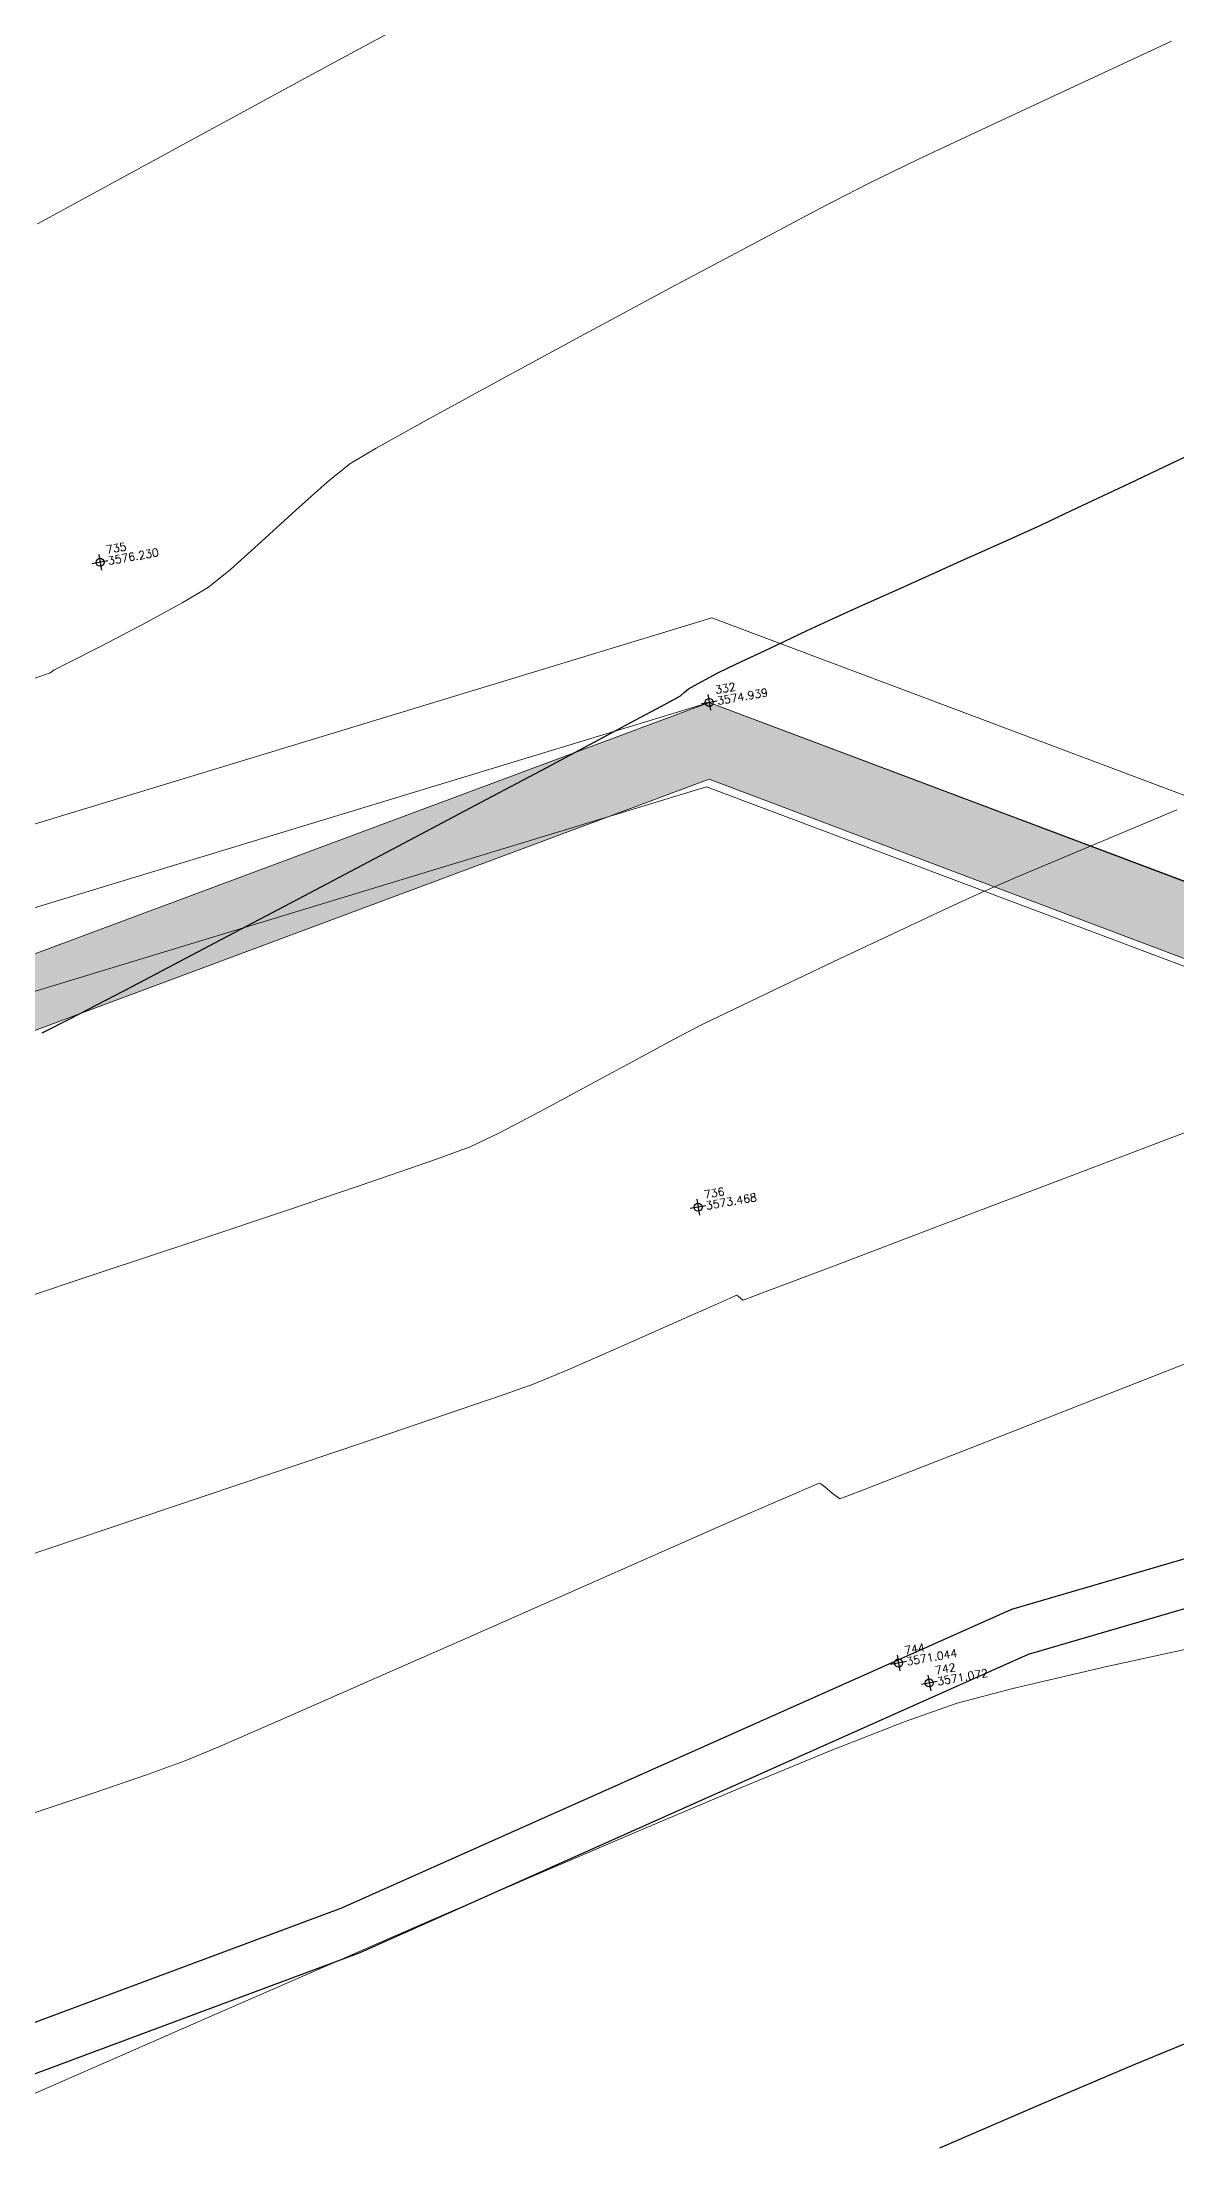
# Model space of a CAD drawing. Header units: millimetres. Extents: x 736950 to 740938, y 8500595 to 8502163.
# Drawn here: x 738120.01 to 738134.2, y 8501359.87 to 8501386.19 of the extents above; entities that cross this region are included whole.
import ezdxf

# ---------------------------------------------------------------- set-up
doc = ezdxf.new("R2010")
doc.units = ezdxf.units.MM
for name, color, linetype, lineweight in [('camino', 22, 'Continuous', 5), ('CAMINO ACTUAL', 1, 'Continuous', 13), ('CONT-MJR', 80, 'Continuous', 30), ('CONT-MNR', 96, 'Continuous', 15), ('COTAS', 40, 'Continuous', 5), ('pista', 251, 'Continuous', 5)]:
    doc.layers.add(name, color=color, linetype=linetype, lineweight=lineweight)
doc.layers.add('CANAL', color=130, linetype='Continuous')
doc.styles.add('5mm', font='arial.ttf', dxfattribs={"height": 3})
doc.styles.add('COTAS', font='arial.ttf')
doc.dimstyles.new('Copy of GenDist', dxfattribs={"dimtxt": 2, "dimasz": 2, "dimexe": 0.18, "dimexo": 0.0625, "dimgap": 1, "dimtad": 2, "dimdec": 3, "dimzin": 1, "dimdsep": 46, "dimtxsty": 'COTAS', "dimcen": 0.09, "dimadec": 3, "dimazin": 0, "dimtfac": 1, "dimtdec": 3, "dimtofl": 0, "dimtmove": 0, "dimatfit": 3, "dimfxl": 1, "dimtolj": 1, "dimtzin": 0, "dimarcsym": 0})

# ---------------------------------------------------------------- blocks, each defined once
blk = doc.blocks.new('*D166')
at = {"layer": 'COTAS', "color": 0, "lineweight": -2, "transparency": 16777216}
for p, q in [((738158.5585231122, 8501412.1130792), (738158.7924768808, 8501411.226644795)), ((738156.8127603072, 8501410.890308227), (738044.4536228252, 8501381.235724028)), ((738042.3318203439, 8501381.437740989), (738042.5657741125, 8501380.551306585))]:
    blk.add_line(p, q, dxfattribs=at)
at = {"layer": 'COTAS', "color": 0, "transparency": 16777216}
for points in [[(738156.727697473, 8501411.212605335), (738156.8978231417, 8501410.56801112), (738158.7465429504, 8501411.400685234)], [(738044.368559991, 8501381.558021136), (738044.5386856596, 8501380.913426923), (738042.519840182, 8501380.725347023)]]:
    blk.add_solid(points, dxfattribs=at)
at = {"layer": 'Defpoints', "color": 0, "transparency": 16777216}
for p in [(738158.5425738308, 8501412.173509907), (738042.3158710625, 8501381.498171696), (738042.519840182, 8501380.725347023)]:
    blk.add_point(p, dxfattribs=at)
at = {"layer": 'COTAS', "color": 0, "transparency": 16777216, "insert": (738101.1489647822, 8501394.108787626), "char_height": 2, "attachment_point": 5, "rotation": 14.78475513061474, "style": 'COTAS'}
blk.add_mtext('\\A1;120.207', dxfattribs=at)

msp = doc.modelspace()

# ---------------------------------------------------------------- hatches: boundary and pattern name
at = {"layer": 'pista'}
h = msp.add_hatch(dxfattribs=at)
h.set_pattern_fill('HONEY', color=256, scale=3, angle=9.94991650582834, style=0)
h.set_pattern_definition([(9.94991650582834, (1479841.21072825, -18.49207214638591), (0.4979252195647159, 0.4170677100899267), [0.375, -0.75]), (129.9499165058283, (1479841.21072825, -18.49207214638591), (-0.6101538418184378, 0.222682034283025), [0.3749999999999999, -0.7499999999999998]), (69.94991650582834, (1479841.21072825, -18.49207214638591), (-0.112228622253722, 0.6397497443729518), [-0.75, 0.375])])
h.paths.add_polyline_path([(737744.7999806425, 8501250.923935566), (737743.4751223363, 8501250.754223157), (737756.465848178, 8501242.026572531), (737763.5739612179, 8501242.006896213), (737770.002546867, 8501243.455222024), (737769.8468594846, 8501244.342704736), (737763.4750639071, 8501242.907173423), (737756.7405500773, 8501242.925815564)])
h.paths.add_polyline_path([(737794.2809870465, 8501256.017245878), (737809.7820272583, 8501263.709828075), (737823.391616501, 8501273.483615467), (737837.0791595323, 8501280.557800073), (737851.5530432165, 8501285.77819753), (737870.8510758049, 8501293.050216693, -0.9976846880626209), (737871.0089264096, 8501292.63424804), (737865.2748787645, 8501289.581801567, 0.7845063948290762), (737866.1540430214, 8501286.121818589), (737883.2588851704, 8501291.348365877), (737897.4188924351, 8501296.516943583), (737903.2981396064, 8501301.44146652, -0.5512150924587264), (737904.1219025984, 8501301.177325813), (737906.855912117, 8501297.98174819, 0.5618964424650519), (737910.2738656431, 8501298.536066804), (737914.22079628, 8501308.558674501), (737925.6412323939, 8501300.72656757, 0.340189525830376), (737928.7023693406, 8501300.894137181), (737936.9171069289, 8501306.117412793, -0.358727273887905), (737938.1716059428, 8501305.962964654), (737943.1732157968, 8501301.051021611, 0.3417074120720416), (737946.0555081918, 8501300.709858142), (737955.8779356404, 8501307.072689936), (737971.8320576148, 8501314.464803053), (737988.5677626224, 8501323.411181662), (738023.1375471824, 8501336.282937778), (738044.4246208373, 8501357.728329657), (738061.4456776979, 8501362.208386911), (738078.9085143938, 8501363.070318012), (738112.0997810266, 8501372.051506756), (738118.6561313582, 8501373.365123207), (738128.3493353954, 8501376.976906104), (738155.2251721952, 8501366.826195797), (738176.6167526407, 8501363.543890122), (738193.8053773039, 8501353.328603027), (738204.7313956148, 8501340.877429372), (738207.705198212, 8501335.751671141), (738214.35685511, 8501331.742925933), (738229.9282901662, 8501313.374534177), (738233.5603594936, 8501308.186787868), (738234.53883727, 8501308.358438132), (738230.6417003467, 8501313.924784988), (738214.9478837823, 8501332.43754055), (738208.3676942562, 8501336.403214611), (738205.4657963786, 8501341.405035153), (738194.387784551, 8501354.029418997), (738176.9261677533, 8501364.406946706), (738155.4549153853, 8501367.70147717), (738128.3514754312, 8501377.93815071), (738118.4090486554, 8501374.233504975), (738111.8936108743, 8501372.928085677), (738078.7671659255, 8501363.964436961), (738061.3074614278, 8501363.102660457), (738043.958527311, 8501358.536303693), (738022.6381405202, 8501337.057350922), (737988.196920163, 8501324.233464561), (737971.4304040315, 8501315.270615296), (737955.4419368334, 8501307.862588815), (737945.5806043665, 8501301.47455489, -0.3391433520832071), (737943.8038299843, 8501301.693147572), (737938.8116631231, 8501306.59581691, 0.3560082385246841), (737936.4342009705, 8501306.876887502), (737928.158540546, 8501301.61487459, -0.3502196171718997), (737926.1502499409, 8501301.468794718), (737914.5128481541, 8501309.44969617, 0.4302069892023044), (737913.4330382891, 8501309.014522241), (737909.4507249827, 8501298.90206584, -0.5704007069138802), (737907.5397775185, 8501298.566836312), (737904.9064502402, 8501301.644734057, 0.4931454261128044), (737902.7202336333, 8501302.131411942), (737896.9620044216, 8501297.308254998), (737882.9728831241, 8501292.20205278), (737866.0373022418, 8501287.027224885, -0.7384715771871906), (737865.6977918843, 8501288.787355538), (737871.5108758068, 8501291.881875956, 0.9119586051647783), (737870.5337161538, 8501293.892406015), (737851.2416702455, 8501286.62264278), (737836.7183275839, 8501281.384406622), (737822.9200107896, 8501274.252970394), (737809.3164408724, 8501264.483505804), (737793.8201376351, 8501256.79327439), (737778.9884914039, 8501246.402265295), (737769.846859484, 8501244.34270474), (737770.0025468671, 8501243.455222024), (737779.3594973255, 8501245.563292695)])
h.paths.add_polyline_path([(738260.5182952256, 8501271.251537092), (738234.538837269, 8501308.358438132), (738233.56035949, 8501308.186787868), (738259.6897886079, 8501270.86568047), (738269.3749442189, 8501234.589470252), (738274.5057655985, 8501215.583008338), (738279.7983711922, 8501189.602392923), (738280.7089290785, 8501189.641305126), (738275.382018582, 8501215.790318219), (738270.2441657205, 8501234.822827347)])

# ---------------------------------------------------------------- linework, layer by layer
at = {"linetype": 'Continuous', "extrusion": (-0.172787269436437, 0.9849591664230046, 0)}
for points, elevation in [([(-2195949.070162655, 0), (-2195948.870162655, 0)], 8245973.985062787), ([(-2195956.266162654, 0), (-2195956.066162654, 0)], 8245970.945062785), ([(-2195955.038162654, 0), (-2195954.838162655, 0)], 8245964.755062786), ([(-2195956.521162654, 0), (-2195956.321162655, 0)], 8245958.711062787), ([(-2195956.857162654, 0), (-2195956.657162654, 0)], 8245958.399062788)]:
    msp.add_lwpolyline(points, dxfattribs=dict(at, elevation=elevation))
at = {"linetype": 'Continuous', "extrusion": (0.9849591664230046, 0.172787269436437, 0)}
for points, elevation in [([(8245974.085062786, 0), (8245973.885062789, 0)], 2195948.970162654), ([(8245971.045062785, 0), (8245970.845062788, 0)], 2195956.166162655), ([(8245964.855062786, 0), (8245964.655062788, 0)], 2195954.938162655), ([(8245958.81106279, 0), (8245958.61106279, 0)], 2195956.421162654), ([(8245958.499062789, 0), (8245958.299062788, 0)], 2195956.757162655)]:
    msp.add_lwpolyline(points, dxfattribs=dict(at, elevation=elevation))
at = {"linetype": 'Continuous'}
for centre in [(738120.7384359697, 8501379.689049385), (738128.3514754305, 8501377.93815071), (738128.2114987719, 8501371.629070703), (738130.7165194722, 8501365.932221022), (738131.10137538, 8501365.682970285)]:
    msp.add_circle(centre, 0.05, dxfattribs=at)
at = {"layer": 'camino'}
for p, q in [((738111.6173342471, 8501373.889290811), (738128.3853597563, 8501378.993774325)), ((738128.3853597563, 8501378.993774325), (738150.9221491993, 8501370.51908273)), ((738111.8936108851, 8501372.92808568), (738128.3514754305, 8501377.93815071)), ((738128.3514754305, 8501377.93815071), (738150.5548282552, 8501369.58884399)), ((738112.169887523, 8501371.966880547), (738128.3175911048, 8501376.882527094)), ((738128.3175911048, 8501376.882527094), (738150.1875073112, 8501368.658605248))]:
    msp.add_line(p, q, dxfattribs=at)
at = {"layer": 'CAMINO ACTUAL'}
for points in [[(737988.1969201654, 8501324.23346456), (738022.638140521, 8501337.057350922), (738043.9585273108, 8501358.536303693), (738061.3074614247, 8501363.102660459), (738078.7671659256, 8501363.964436961), (738111.8936108851, 8501372.92808568), (738118.4090486645, 8501374.233504977), (738128.3514754305, 8501377.93815071), (738155.454915393, 8501367.70147717), (738176.9261677564, 8501364.406946704), (738194.3877845515, 8501354.029418996), (738205.4657963796, 8501341.405035151), (738208.3676942562, 8501336.40321461), (738214.9478837845, 8501332.437540548), (738230.6417003514, 8501313.924784983), (738260.5182952263, 8501271.25153709), (738270.2441656903, 8501234.822827455), (738275.3820185816, 8501215.79031822), (738280.7089290787, 8501189.641305126)], [(737988.5677626258, 8501323.411181664), (738023.1375471818, 8501336.282937778), (738044.4246208366, 8501357.728329655), (738061.4456777014, 8501362.208386911), (738078.9085143864, 8501363.070318013), (738112.0997810143, 8501372.051506754), (738118.6561313678, 8501373.365123209), (738128.349335396, 8501376.976906104), (738155.2251721928, 8501366.826195799), (738176.6167526424, 8501363.54389012), (738193.8053773035, 8501353.328603027), (738204.7313956139, 8501340.877429372), (738207.7051982115, 8501335.751671143), (738214.356855111, 8501331.742925936), (738229.9282901693, 8501313.374534167), (738259.6897886079, 8501270.86568047), (738269.3749442361, 8501234.589470183), (738274.5057655985, 8501215.583008338), (738279.7983711922, 8501189.602392923)]]:
    msp.add_lwpolyline(points, dxfattribs=at)
at = {"layer": 'CANAL'}
for points in [[(738080.0248225427, 8501348.077104645), (738086.059238925, 8501349.369743776), (738097.7089563392, 8501353.1629667), (738123.7599473448, 8501362.87039997), (738132.1319045428, 8501366.606734447), (738137.9766328163, 8501368.313012784), (738143.6323935575, 8501370.60172867), (738156.3902825043, 8501376.652236473), (738174.1355983466, 8501385.213096116)], [(738080.1504981567, 8501347.490414234), (738086.2153788689, 8501348.789579162), (738097.9066786261, 8501352.596341565), (738123.9871904387, 8501362.314775232), (738132.3391927786, 8501366.042204024), (738138.1737368816, 8501367.745509248), (738143.8736869927, 8501370.052107241), (738156.6491904286, 8501376.110968823), (738174.396303432, 8501384.672695471)]]:
    msp.add_lwpolyline(points, dxfattribs=at)
at = {"layer": 'CONT-MJR'}
for points, elevation in [([(738133.6067218314, 8501380.679123264), (738134.5611350107, 8501381.130643222)], 3575), ([(738132.8778807148, 8501380.334915737), (738133.6067218314, 8501380.679123264)], 3575), ([(738131.4552985926, 8501379.685583046), (738132.0720123308, 8501379.963042995)], 3575), ([(738130.7898737924, 8501379.38703768), (738131.4552985926, 8501379.685583046)], 3575), ([(738130.22204369, 8501379.132179031), (738130.7898737924, 8501379.38703768)], 3575), ([(738129.8981140463, 8501378.985779226), (738130.22204369, 8501379.132179031)], 3575), ([(738128.6821773027, 8501378.414300647), (738129.1114723997, 8501378.617055895)], 3575), ([(738128.2574517473, 8501378.199732222), (738128.465998609, 8501378.311115935)], 3575), ([(738127.9917577826, 8501378.020881025), (738128.0425362043, 8501378.06526792)], 3575), ([(738128.0933096117, 8501378.109664124), (738128.2574517473, 8501378.199732222)], 3575), ([(738127.4167521886, 8501377.711309524), (738127.8151604746, 8501377.925395703)], 3575), ([(738126.9757704799, 8501377.4748283), (738127.4167521886, 8501377.711309524)], 3575), ([(738124.5350964451, 8501376.179688666), (738125.5712178729, 8501376.72856445)], 3575), ([(738123.3589658468, 8501375.557510018), (738124.5350964451, 8501376.179688666)], 3575), ([(738120.3704698165, 8501373.986780826), (738121.1386574539, 8501374.387493702)], 3575), ([(738120.0142533228, 8501373.807014663), (738120.3704698165, 8501373.986780826)], 3575), ([(738132.4873331265, 8501360.413955899), (738133.6827421538, 8501360.921513285)], 3570)]:
    msp.add_lwpolyline(points, dxfattribs=dict(at, elevation=elevation))
at = {"layer": 'CONT-MJR', "extrusion": (0.4136633521498241, -0.9104299155279173, 0), "elevation": -7434572.454386047}
msp.add_lwpolyline([(4188726.853382346, 3575.000000000002), (4188727.316566725, 3575.000000000002)], dxfattribs=at)
at = {"layer": 'CONT-MJR', "extrusion": (0.4248008415236084, -0.9052868302592468, 0), "elevation": -7382628.1885442}
msp.add_lwpolyline([(4279615.069346872, 3575.000000000012), (4279615.493711231, 3575.000000000012)], dxfattribs=at)
at = {"layer": 'CONT-MJR', "extrusion": (0.4255129730696949, -0.9049523245726203, 0), "elevation": -7379258.828844787}
msp.add_lwpolyline([(4285418.545796257, 3575), (4285419.059179171, 3575)], dxfattribs=at)
at = {"layer": 'CONT-MJR', "extrusion": (0.4228394882273024, -0.9062045945567001, 0), "elevation": -7391878.228617107}
msp.add_lwpolyline([(4263615.089235471, 3575.000000000013), (4263615.444623852, 3575.000000000013)], dxfattribs=at)
at = {"layer": 'CONT-MJR', "extrusion": (0.4307585472921277, -0.9024672148808377, 0), "elevation": -7354260.061352631}
msp.add_lwpolyline([(4328178.112211133, 3575.000000000006), (4328178.351753012, 3575.000000000006)], dxfattribs=at)
at = {"layer": 'CONT-MJR', "extrusion": (0.4756223382018142, -0.8796495844388487, 0), "elevation": -7127163.481893511}
msp.add_lwpolyline([(4692739.07268266, 3575.000000000003), (4692739.27344136, 3575.000000000003)], dxfattribs=at)
at = {"layer": 'CONT-MJR', "extrusion": (0.6582482155794154, -0.7528009608698142, 0), "elevation": -5913974.109382669}
msp.add_lwpolyline([(6151680.441094802, 3575), (6151680.508540792, 3575)], dxfattribs=at)
at = {"layer": 'CONT-MJR', "extrusion": (0.4688184366810282, -0.8832945564351433, 0), "elevation": -7163172.909847134}
msp.add_lwpolyline([(4637585.304655112, 3575.000000000004), (4637585.691975344, 3575.000000000004)], dxfattribs=at)
at = {"layer": 'CONT-MJR', "extrusion": (0.4714177626384211, -0.8819100254952232, 0), "elevation": -7149483.858109558}
msp.add_lwpolyline([(4658661.583482217, 3575), (4658661.928548682, 3575)], dxfattribs=at)
at = {"layer": 'CONT-MJR', "extrusion": (0.4684832415340805, -0.8834723834969154, 0), "elevation": -7164932.101126703}
msp.add_lwpolyline([(4634866.085024147, 3575.000000000006), (4634866.94313493, 3575.000000000006)], dxfattribs=at)
at = {"layer": 'CONT-MJR', "extrusion": (0.4668293810762312, -0.8843474028706043, 0), "elevation": -7173591.724287686}
msp.add_lwpolyline([(4621448.033089259, 3575.000000000002), (4621449.365308573, 3575.000000000002)], dxfattribs=at)
at = {"layer": 'CONT-MJR', "extrusion": (0.4654737370586494, -0.8850616928263563, 0), "elevation": -7180664.801932935}
msp.add_lwpolyline([(4610449.250772464, 3575), (4610450.428276484, 3575)], dxfattribs=at)
at = {"layer": 'CONT-MJR', "extrusion": (0.3821338560790245, -0.9241069830047683, 0), "elevation": -7574101.122126212}
msp.add_lwpolyline([(3930772.321470453, 3570.000000000004), (3930773.483419555, 3570.000000000004)], dxfattribs=at)
at = {"layer": 'CONT-MJR', "extrusion": (0.3962234774648729, -0.918154102482608, 0), "elevation": -7513093.519795925}
msp.add_lwpolyline([(4046156.590453681, 3570), (4046157.95782042, 3570)], dxfattribs=at)
at = {"layer": 'CONT-MNR', "extrusion": (0.4758626070493444, -0.8795196298049303, 0), "elevation": -7125890.359661913}
msp.add_lwpolyline([(4694685.55790307, 3577.000000000006), (4694687.365297302, 3577.000000000006)], dxfattribs=at)
at = {"layer": 'CONT-MNR', "extrusion": (0.4204404558882298, -0.9073201326172022, 0), "elevation": -7403137.406817202}
msp.add_lwpolyline([(4244049.373239727, 3576), (4244050.647434594, 3576)], dxfattribs=at)
at = {"layer": 'CONT-MNR', "extrusion": (0.4766847861174774, -0.8790742941777647, 0), "elevation": -7121497.520142988}
msp.add_lwpolyline([(4701344.884244724, 3577.000000000009), (4701346.506704612, 3577.000000000009)], dxfattribs=at)
at = {"layer": 'CONT-MNR'}
for points, elevation in [([(738131.8808882567, 8501385.158450505), (738132.9738363898, 8501385.667033827)], 3576), ([(738120.7520725726, 8501384.354548948), (738121.9135781713, 8501384.986619081)], 3577), ([(738126.7919624042, 8501382.540648239), (738127.8689599194, 8501383.119625978)], 3576), ([(738125.7537515395, 8501381.97825559), (738126.7919624042, 8501382.540648239)], 3576), ([(738124.8532518176, 8501381.485525109), (738125.7537515395, 8501381.97825559)], 3576), ([(738124.1893877302, 8501381.115533872), (738124.8532518176, 8501381.485525109)], 3576), ([(738123.8610837689, 8501380.921358958), (738124.1893877302, 8501381.115533872)], 3576), ([(738121.7717289607, 8501379.184729483), (738122.0947481305, 8501379.377115477)], 3576), ([(738120.7515660712, 8501378.641895587), (738121.2775125821, 8501378.917080369)], 3576), ([(738120.3333565056, 8501378.426902575), (738120.7515660712, 8501378.641895587)], 3576), ([(738120.1623509622, 8501378.339828786), (738120.3333565056, 8501378.426902575)], 3576), ([(738132.2136721989, 8501375.7606654), (738133.0430134627, 8501376.111642493)], 3574), ([(738131.8010637965, 8501375.58330042), (738132.2136721989, 8501375.7606654)], 3574), ([(738128.2621225544, 8501373.910804644), (738128.6608363162, 8501374.105102576)], 3574), ([(738127.903899093, 8501373.723527696), (738128.2621225544, 8501373.910804644)], 3574), ([(738126.8182134498, 8501373.136503723), (738127.3981883355, 8501373.450747665)], 3574), ([(738125.728363963, 8501372.559780825), (738126.2371976032, 8501372.824835049)], 3574), ([(738132.8414969726, 8501372.008086897), (738134.6835475194, 8501372.706827039)], 3573), ([(738124.9408484652, 8501372.228328511), (738125.3649356959, 8501372.385380233)], 3574), ([(738131.2233160251, 8501371.394484963), (738132.8414969726, 8501372.008086897)], 3573), ([(738128.3858869883, 8501370.39186057), (738128.610627978, 8501370.492040753)], 3573), ([(738128.610627978, 8501370.492040753), (738128.684903655, 8501370.524886128)], 3573), ([(738128.684903655, 8501370.524886128), (738128.6951413719, 8501370.529183907)], 3573), ([(738128.6951413719, 8501370.529183907), (738128.6984204808, 8501370.527342562)], 3573), ([(738128.6984204808, 8501370.527342562), (738128.7137766099, 8501370.515773546)], 3573), ([(738128.7137766099, 8501370.515773546), (738128.7468147738, 8501370.489442766)], 3573), ([(738128.7468147738, 8501370.489442766), (738128.7759654763, 8501370.467645438)], 3573), ([(738128.7759654763, 8501370.467645438), (738129.0841528075, 8501370.583950529)], 3573), ([(738126.1645670092, 8501369.421245188), (738126.6027987548, 8501369.604542153)], 3573), ([(738125.7904056167, 8501369.288857106), (738126.1645670092, 8501369.421245188)], 3573), ([(738124.0301636438, 8501368.689840313), (738125.0434972974, 8501369.033296447)], 3573), ([(738122.8567262476, 8501368.293765817), (738124.0301636438, 8501368.689840313)], 3573), ([(738128.7790774988, 8501367.770144522), (738129.3573862573, 8501368.022819197)], 3572), ([(738129.62702097, 8501368.138655642), (738129.7149183445, 8501368.174625019)], 3572), ([(738129.7149183445, 8501368.174625019), (738129.7285657531, 8501368.178998396)], 3572), ([(738129.7949102231, 8501368.136142187), (738129.8859565455, 8501368.055250373)], 3572), ([(738129.982090939, 8501367.985967467), (738130.2245239445, 8501368.075858256)], 3572), ([(738120.4548265995, 8501367.48487015), (738121.6295067023, 8501367.880350059)], 3573), ([(738127.786861875, 8501367.33348288), (738128.7790774988, 8501367.770144522)], 3572), ([(738126.6020845956, 8501366.810600054), (738127.786861875, 8501367.33348288)], 3572), ([(738132.1434574907, 8501365.615109436), (738133.319108731, 8501365.88758499)], 3571), ([(738130.7996728298, 8501365.20142259), (738131.4500470071, 8501365.431960577)], 3571), ([(738129.8839162875, 8501364.8416011), (738130.7996728298, 8501365.20142259)], 3571), ([(738121.7907810977, 8501364.703669202), (738122.2236490553, 8501364.885886064)], 3572), ([(738120.6504797981, 8501364.30472578), (738121.3306296242, 8501364.53757833)], 3572), ([(738119.8771289368, 8501364.045274213), (738120.6504797981, 8501364.30472578)], 3572), ([(738124.7527666088, 8501362.66441044), (738126.1372025415, 8501363.263900768)], 3571), ([(738123.399373345, 8501362.074369205), (738124.7527666088, 8501362.66441044)], 3571), ([(738120.118299636, 8501360.638405249), (738121.0228548517, 8501361.033620091)], 3571), ([(738119.481927116, 8501360.36362558), (738120.118299636, 8501360.638405249)], 3571)]:
    msp.add_lwpolyline(points, dxfattribs=dict(at, elevation=elevation))
at = {"layer": 'CONT-MNR', "extrusion": (0.4259447985958783, -0.90474915227875, 0), "elevation": -7377217.579961097}
msp.add_lwpolyline([(4288943.971219751, 3576), (4288944.98260576, 3576)], dxfattribs=at)
at = {"layer": 'CONT-MNR', "extrusion": (0.43695474145567, -0.8994834928554325, 0), "elevation": -7324325.403601759}
msp.add_lwpolyline([(4378656.293060476, 3576.000000000012), (4378656.985024443, 3576.000000000012)], dxfattribs=at)
at = {"layer": 'CONT-MNR', "extrusion": (-0.4807536277846319, 0.8768557175339144, 0), "elevation": 7099633.248937613}
msp.add_lwpolyline([(-4734295.864258871, 3577.000000000013), (-4734296.771326192, 3577.000000000013)], dxfattribs=at)
at = {"layer": 'CONT-MNR', "extrusion": (0.4594506339793663, -0.8882033072084109, 0), "elevation": -7211823.30815347}
msp.add_lwpolyline([(4561575.600781383, 3576.000000000012), (4561576.276089064, 3576.000000000012)], dxfattribs=at)
at = {"layer": 'CONT-MNR', "extrusion": (0.4669120611948233, -0.8843037527404266, 0), "elevation": -7173164.196386083}
msp.add_lwpolyline([(4622128.712420957, 3576), (4622129.682446629, 3576)], dxfattribs=at)
at = {"layer": 'CONT-MNR', "extrusion": (0.4706967134790381, -0.8822950775789425, 0), "elevation": -7153294.117011996}
msp.add_lwpolyline([(4652819.67984129, 3576), (4652820.832357839, 3576)], dxfattribs=at)
at = {"layer": 'CONT-MNR', "extrusion": (0.6299293750608351, -0.776652420607485, 0), "elevation": -6137652.168549736}
msp.add_lwpolyline([(5928534.889001548, 3576), (5928535.254364607, 3576)], dxfattribs=at)
at = {"layer": 'CONT-MNR', "extrusion": (0.6669328569847998, -0.7451178190555455, 0), "elevation": -5842251.373360054}
msp.add_lwpolyline([(6219838.615021965, 3576), (6219839.142830339, 3576)], dxfattribs=at)
at = {"layer": 'CONT-MNR', "extrusion": (0.67478444546511, -0.7380148725861453, 0), "elevation": -5776071.084405869}
msp.add_lwpolyline([(6281344.525517082, 3576.000000000013), (6281345.105495826, 3576.000000000013)], dxfattribs=at)
at = {"layer": 'CONT-MNR', "extrusion": (0.6678809819869588, -0.7442680927596828, 0), "elevation": -5834327.688487071}
msp.add_lwpolyline([(6227270.682296508, 3576.00000000001), (6227271.203641763, 3576.00000000001)], dxfattribs=at)
at = {"layer": 'CONT-MNR', "extrusion": (0.6314657676187071, -0.7754037556819782, 0), "elevation": -6125902.662336206}
msp.add_lwpolyline([(5940672.698607622, 3576.000000000004), (5940673.050995044, 3576.000000000004)], dxfattribs=at)
at = {"layer": 'CONT-MNR', "extrusion": (0.4762124058373619, -0.879330281820541, 0), "elevation": -7124017.40965548}
msp.add_lwpolyline([(4697514.498010748, 3576.000000000013), (4697515.060048005, 3576.000000000013)], dxfattribs=at)
at = {"layer": 'CONT-MNR', "extrusion": (0.3337410938260431, -0.942664777262732, 0), "elevation": -7767608.875580941}
msp.add_lwpolyline([(3533058.903347211, 3576.000000000006), (3533059.128522838, 3576.000000000006)], dxfattribs=at)
at = {"layer": 'CONT-MNR', "extrusion": (-0.540882883547402, 0.841097917180543, 0), "elevation": 6751255.052976917}
msp.add_lwpolyline([(-5219081.304146934, 3576.000000000003), (-5219081.36175638, 3576.000000000003)], dxfattribs=at)
at = {"layer": 'CONT-MNR', "extrusion": (0.3884729942285929, -0.9214601091501854, 0), "elevation": -7546934.20640237}
msp.add_lwpolyline([(3982715.187535735, 3574), (3982716.437908105, 3574)], dxfattribs=at)
at = {"layer": 'CONT-MNR', "extrusion": (0.4231096317364635, -0.9060784952374901, 0), "elevation": -7390602.924797758}
msp.add_lwpolyline([(4265818.049382632, 3574.00000000001), (4265818.753011439, 3574.00000000001)], dxfattribs=at)
at = {"layer": 'CONT-MNR', "extrusion": (0.4169104919654401, -0.9089475461703688, 0), "elevation": -7419569.583196765}
msp.add_lwpolyline([(4215235.275245574, 3574.000000000004), (4215235.766144015, 3574.000000000004)], dxfattribs=at)
at = {"layer": 'CONT-MNR', "extrusion": (0.4261979690345958, -0.9046299194647421, 0), "elevation": -7376008.442195287}
msp.add_lwpolyline([(4291003.119593011, 3574.00000000001), (4291003.924856245, 3574.00000000001)], dxfattribs=at)
at = {"layer": 'CONT-MNR', "extrusion": (0.4286664527251968, -0.9034628228698715, 0), "elevation": -7364264.454848133}
msp.add_lwpolyline([(4311126.359692996, 3574), (4311127.155484211, 3574)], dxfattribs=at)
at = {"layer": 'CONT-MNR', "extrusion": (-0.4317078425148941, 0.9020134914241226, 0), "elevation": 7349698.206778156}
msp.add_lwpolyline([(-4335911.883807004, 3574.000000000013), (-4335912.559019328, 3574.000000000013)], dxfattribs=at)
at = {"layer": 'CONT-MNR', "extrusion": (0.4747395373589167, -0.8801263384697914, 0), "elevation": -7131864.427642964}
msp.add_lwpolyline([(4685583.463215058, 3574), (4685584.037803882, 3574)], dxfattribs=at)
at = {"layer": 'CONT-MNR', "extrusion": (0.4727047345063177, -0.8812208769515801, 0), "elevation": -7142671.449006842}
msp.add_lwpolyline([(4669091.434147121, 3574.000000000013), (4669092.093477673, 3574.000000000013)], dxfattribs=at)
at = {"layer": 'CONT-MNR', "extrusion": (0.4326403846349303, -0.9015665796728157, 0), "elevation": -7345210.382217607}
msp.add_lwpolyline([(4343506.179370504, 3574), (4343506.582478024, 3574)], dxfattribs=at)
at = {"layer": 'CONT-MNR', "extrusion": (0.3265392467190148, -0.945183643718076, 0), "elevation": -7794331.217206033}
msp.add_lwpolyline([(3473694.46571207, 3574.000000000009), (3473695.304626688, 3574.000000000009)], dxfattribs=at)
at = {"layer": 'CONT-MNR', "extrusion": (0.320363938796879, -0.9472945406358836, 0), "elevation": -7816834.880959861}
msp.add_lwpolyline([(3422752.880163366, 3574.000000000003), (3422753.980121907, 3574.000000000003)], dxfattribs=at)
at = {"layer": 'CONT-MNR', "extrusion": (0.3176689325450583, -0.9482016923079623, 0), "elevation": -7826536.160808698}
msp.add_lwpolyline([(3400509.984917079, 3574.000000000013), (3400511.22015667, 3574.000000000013)], dxfattribs=at)
at = {"layer": 'CONT-MNR', "extrusion": (0.3165083719760505, -0.9485897166157085, 0), "elevation": -7830691.534699694}
msp.add_lwpolyline([(3390928.793226227, 3574), (3390930.037961443, 3574)], dxfattribs=at)
at = {"layer": 'CONT-MNR', "extrusion": (0.3544199895916147, -0.9350863441297171, 0), "elevation": -7687907.836872989}
msp.add_lwpolyline([(3703271.010925584, 3573), (3703272.388246389, 3573)], dxfattribs=at)
at = {"layer": 'CONT-MNR', "extrusion": (0.3541708369536551, -0.935180740954147, 0), "elevation": -7688894.246310411}
msp.add_lwpolyline([(3701221.638808771, 3573), (3701222.549059915, 3573)], dxfattribs=at)
at = {"layer": 'CONT-MNR', "extrusion": (0.3164571997687353, -0.9486067893044678, 0), "elevation": -7830874.447225911}
msp.add_lwpolyline([(3390505.232583196, 3574.000000000013), (3390506.361022288, 3574.000000000013)], dxfattribs=at)
at = {"layer": 'CONT-MNR', "extrusion": (0.4070899657548896, -0.9133880663670194, 0), "elevation": -7464565.60435792}
msp.add_lwpolyline([(4135019.746040833, 3573.000000000004), (4135020.240808081, 3573.000000000004)], dxfattribs=at)
at = {"layer": 'CONT-MNR', "extrusion": (0.4052049468724659, -0.9142258752792343, 0), "elevation": -7473079.513162686}
msp.add_lwpolyline([(4119612.166270509, 3573), (4119612.912866802, 3573)], dxfattribs=at)
at = {"layer": 'CONT-MNR', "extrusion": (0.4003558254864801, -0.9163597617742931, 0), "elevation": -7494799.740196442}
msp.add_lwpolyline([(4079962.363692082, 3573.000000000013), (4079963.071510248, 3573.000000000013)], dxfattribs=at)
at = {"layer": 'CONT-MNR', "extrusion": (0.3635137291650231, -0.9315888410176124, 0), "elevation": -7651459.165310055}
msp.add_lwpolyline([(3778000.863301619, 3572), (3778002.268984355, 3572)], dxfattribs=at)
at = {"layer": 'CONT-MNR', "extrusion": (0.3237323519858524, -0.9461487009332668, 0), "elevation": -7804604.310616694}
msp.add_lwpolyline([(3450544.243280032, 3573), (3450545.032699618, 3573)], dxfattribs=at)
at = {"layer": 'CONT-MNR', "extrusion": (0.3648224620722175, -0.9310771026974971, 0), "elevation": -7646142.670003163}
msp.add_lwpolyline([(3788747.892740347, 3572.000000000013), (3788749.153938803, 3572.000000000013)], dxfattribs=at)
at = {"layer": 'CONT-MNR', "extrusion": (0.365001068478229, -0.9310070998707536, 0), "elevation": -7645415.715092164}
msp.add_lwpolyline([(3790213.59849246, 3572.00000000001), (3790214.620336076, 3572.00000000001)], dxfattribs=at)
at = {"layer": 'CONT-MNR', "extrusion": (0.3192442119658687, -0.9476724819927461, 0), "elevation": -7820871.341557929}
msp.add_lwpolyline([(3413510.046241452, 3573.000000000013), (3413511.341224231, 3573.000000000013)], dxfattribs=at)
at = {"layer": 'CONT-MNR', "extrusion": (0.362943335120847, -0.9318112123661941, 0), "elevation": -7653770.648094518}
msp.add_lwpolyline([(3773312.90193968, 3572), (3773313.589557861, 3572)], dxfattribs=at)
at = {"layer": 'CONT-MNR', "extrusion": (0.3947215059196129, -0.9188008123443041, 0), "elevation": -7519708.31389319}
msp.add_lwpolyline([(4033866.64152571, 3572), (4033866.934989435, 3572)], dxfattribs=at)
at = {"layer": 'CONT-MNR', "extrusion": (-0.3586590934132827, -0.9334686147439356, 0), "elevation": -8200497.316746592}
msp.add_lwpolyline([(-2360072.068626503, 3572), (-2360072.050312358, 3572)], dxfattribs=at)
at = {"layer": 'CONT-MNR', "extrusion": (0.5931894282899849, 0.8050629181405643, 0), "elevation": 7281987.030916438}
msp.add_lwpolyline([(4448680.838877799, 3572), (4448680.777703957, 3572)], dxfattribs=at)
at = {"layer": 'CONT-MNR', "extrusion": (0.5846722773000532, 0.8112695779805685, 0), "elevation": 7328465.355805905}
msp.add_lwpolyline([(4371691.899954349, 3572.000000000003), (4371691.781455647, 3572.000000000003)], dxfattribs=at)
at = {"layer": 'CONT-MNR', "extrusion": (0.3192995679570796, -0.947653832315589, 0), "elevation": -7820671.934633927}
msp.add_lwpolyline([(3413964.570759835, 3573.000000000003), (3413965.642690358, 3573.000000000003)], dxfattribs=at)
at = {"layer": 'CONT-MNR', "extrusion": (-0.4039044685636273, 0.9148011698037635, 0), "elevation": 7478927.670320173}
msp.add_lwpolyline([(-4108977.742095559, 3572.000000000013), (-4108979.122750143, 3572.000000000013)], dxfattribs=at)
at = {"layer": 'CONT-MNR', "extrusion": (-0.4034318429819768, 0.9150096983465071, 0), "elevation": 7481049.304753928}
msp.add_lwpolyline([(-4105112.358204272, 3572.000000000004), (-4105113.699126748, 3572.000000000004)], dxfattribs=at)
at = {"layer": 'CONT-MNR', "extrusion": (0.2146798721471942, -0.9766844692606024, 0), "elevation": -8144689.663332296}
msp.add_lwpolyline([(2545995.490840544, 3571.000000000012), (2545997.093175653, 3571.000000000012)], dxfattribs=at)
at = {"layer": 'CONT-MNR', "extrusion": (-0.4021289957694409, 0.9155830223204564, 0), "elevation": 7486885.004469878}
msp.add_lwpolyline([(-4094458.385997193, 3572.000000000006), (-4094459.561832896, 3572.000000000006)], dxfattribs=at)
at = {"layer": 'CONT-MNR', "extrusion": (0.2553700408859023, -0.9668433907401616, 0), "elevation": -8030992.321580295}
msp.add_lwpolyline([(2884651.551921173, 3571.00000000001), (2884652.269111248, 3571.00000000001)], dxfattribs=at)
at = {"layer": 'CONT-MNR', "extrusion": (0.3989751328612486, -0.9169617458533093, 0), "elevation": -7500933.97564989}
msp.add_lwpolyline([(4068663.027698714, 3572.000000000006), (4068663.913099703, 3572.000000000006)], dxfattribs=at)
at = {"layer": 'CONT-MNR', "extrusion": (0.3395089493595956, -0.9406028244188636, 0), "elevation": -7745808.697998575}
msp.add_lwpolyline([(3580568.350630178, 3572.000000000002), (3580568.839839291, 3572.000000000002)], dxfattribs=at)
at = {"layer": 'CONT-MNR', "extrusion": (0.3803399804523092, -0.9248467436659639, 0), "elevation": -7581719.284851104}
msp.add_lwpolyline([(3916064.744199022, 3571), (3916065.957215026, 3571)], dxfattribs=at)
at = {"layer": 'CONT-MNR', "extrusion": (0.3886575789676422, -0.9213822693708683, 0), "elevation": -7546127.067787059}
msp.add_lwpolyline([(3984217.074907515, 3571.000000000009), (3984218.451823798, 3571.000000000009)], dxfattribs=at)
at = {"layer": 'CONT-MNR', "extrusion": (0.3939004447963413, -0.9191531099818161, 0), "elevation": -7523306.269339668}
msp.add_lwpolyline([(4027141.705594368, 3571), (4027143.181076072, 3571)], dxfattribs=at)
at = {"layer": 'CONT-MNR', "extrusion": (0.4009737158619311, -0.9160895584973532, 0), "elevation": -7492040.947123664}
msp.add_lwpolyline([(4085008.50113825, 3571.000000000003), (4085009.879896011, 3571.000000000003)], dxfattribs=at)
at = {"layer": 'CONT-MNR', "extrusion": (0.4013489219715161, -0.9159252386697847, 0), "elevation": -7490367.056929191}
msp.add_lwpolyline([(4088075.760159598, 3571.00000000001), (4088076.975818755, 3571.00000000001)], dxfattribs=at)

# ---------------------------------------------------------------- texts
at = {"color": 2, "char_height": 0.1, "width": 0.4, "attachment_point": 1, "rotation": 9.94991650582834, "style": '5mm'}
for s, insert in [('\\Ftxt.shx;\\W1.0000000000;\\T1.0000000000;\\o\\l735', (738120.8041023052, 8501379.893470354)), ('\\Ftxt.shx;\\W1.0000000000;\\T1.0000000000;\\o\\l332', (738128.417141766, 8501378.142571678)), ('\\Ftxt.shx;\\W1.0000000000;\\T1.0000000000;\\o\\l736', (738128.2771651074, 8501371.833491672)), ('\\Ftxt.shx;\\W1.0000000000;\\T1.0000000000;\\o\\l744', (738130.7821858077, 8501366.13664199)), ('\\Ftxt.shx;\\W1.0000000000;\\T1.0000000000;\\o\\l742', (738131.1670417155, 8501365.887391254))]:
    msp.add_mtext(s, dxfattribs=dict(at, insert=insert))
at = {"color": 1, "char_height": 0.1, "attachment_point": 1, "rotation": 9.94991650582834, "style": '5mm'}
for s, insert, width in [('\\Ftxt.shx;\\W1.0000000000;\\T1.0000000000;\\o\\l3576.230', (738120.828292523, 8501379.75557607), 0.8166666666666668), ('\\Ftxt.shx;\\W1.0000000000;\\T1.0000000000;\\o\\l3574.939', (738128.4413319839, 8501378.004677394), 0.8333333333333334), ('\\Ftxt.shx;\\W1.0000000000;\\T1.0000000000;\\o\\l3573.468', (738128.3013553253, 8501371.695597388), 0.8333333333333334), ('\\Ftxt.shx;\\W1.0000000000;\\T1.0000000000;\\o\\l3571.044', (738130.8063760254, 8501365.998747706), 0.7833333333333334), ('\\Ftxt.shx;\\W1.0000000000;\\T1.0000000000;\\o\\l3571.072', (738131.1912319333, 8501365.74949697), 0.7833333333333334)]:
    msp.add_mtext(s, dxfattribs=dict(at, insert=insert, width=width))

# ---------------------------------------------------------------- dimensions: what is measured, and where the dimension line sits
at = {"layer": 'COTAS'}
dim = msp.add_aligned_dim(p1=(738158.5425738312, 8501412.173509907), p2=(738042.3158710625, 8501381.498171696), distance=0.7992880437696247, dimstyle='Copy of GenDist', dxfattribs=at)
dim.commit()
dim.dimension.update_dxf_attribs({"geometry": '*D166', "text_midpoint": (738101.1489647822, 8501394.108787626)})

doc.saveas('drawing.dxf')
